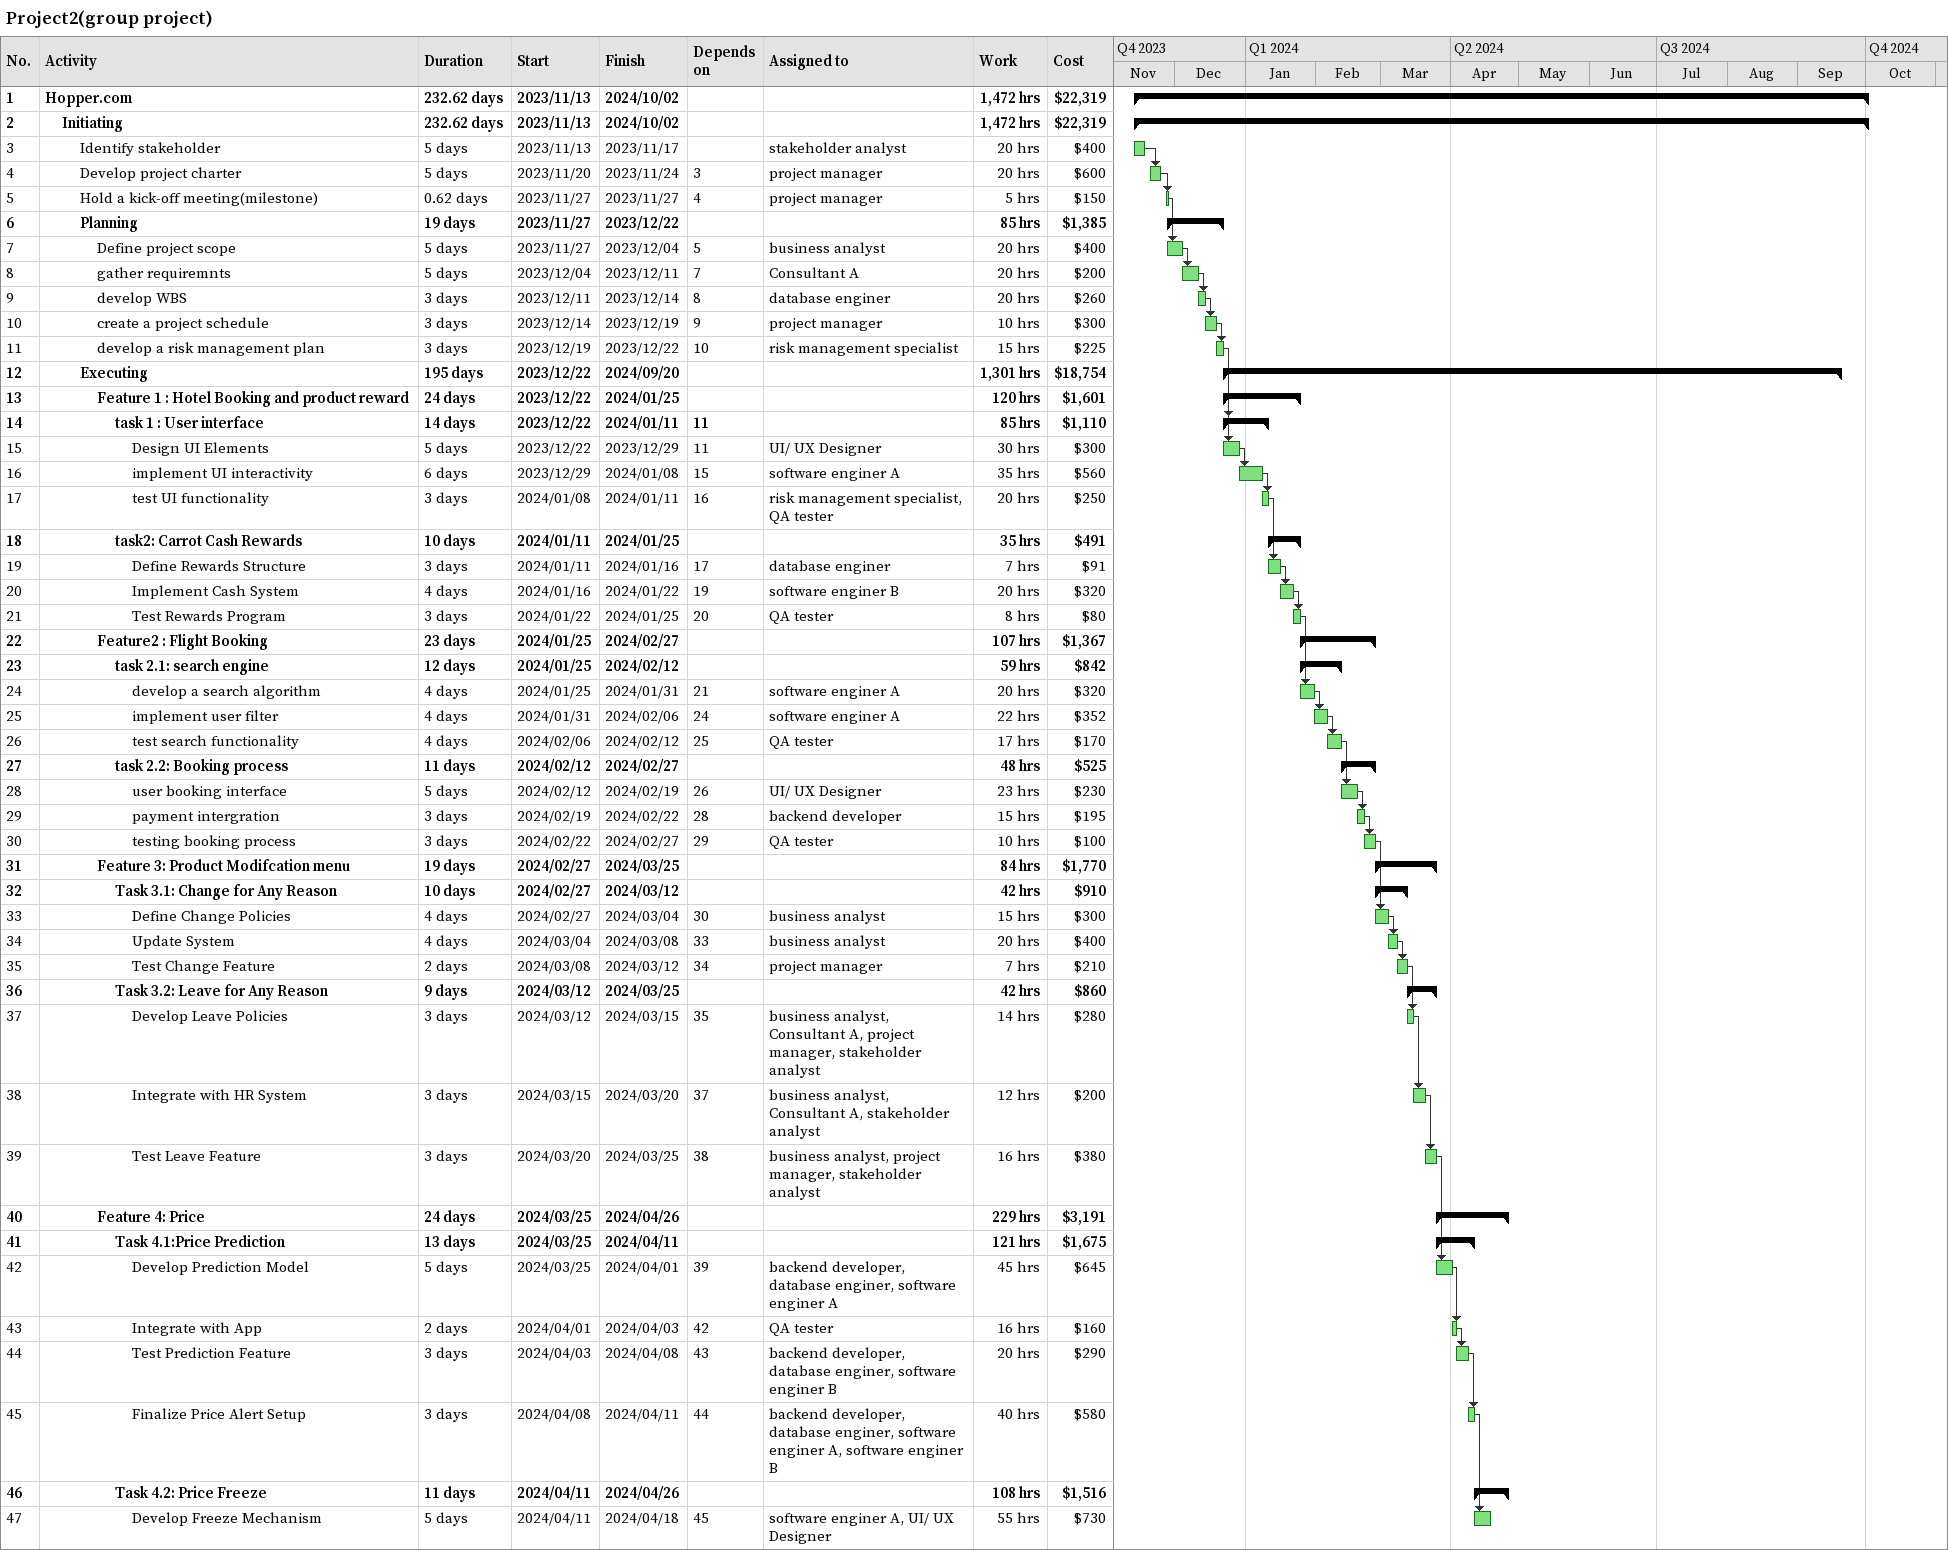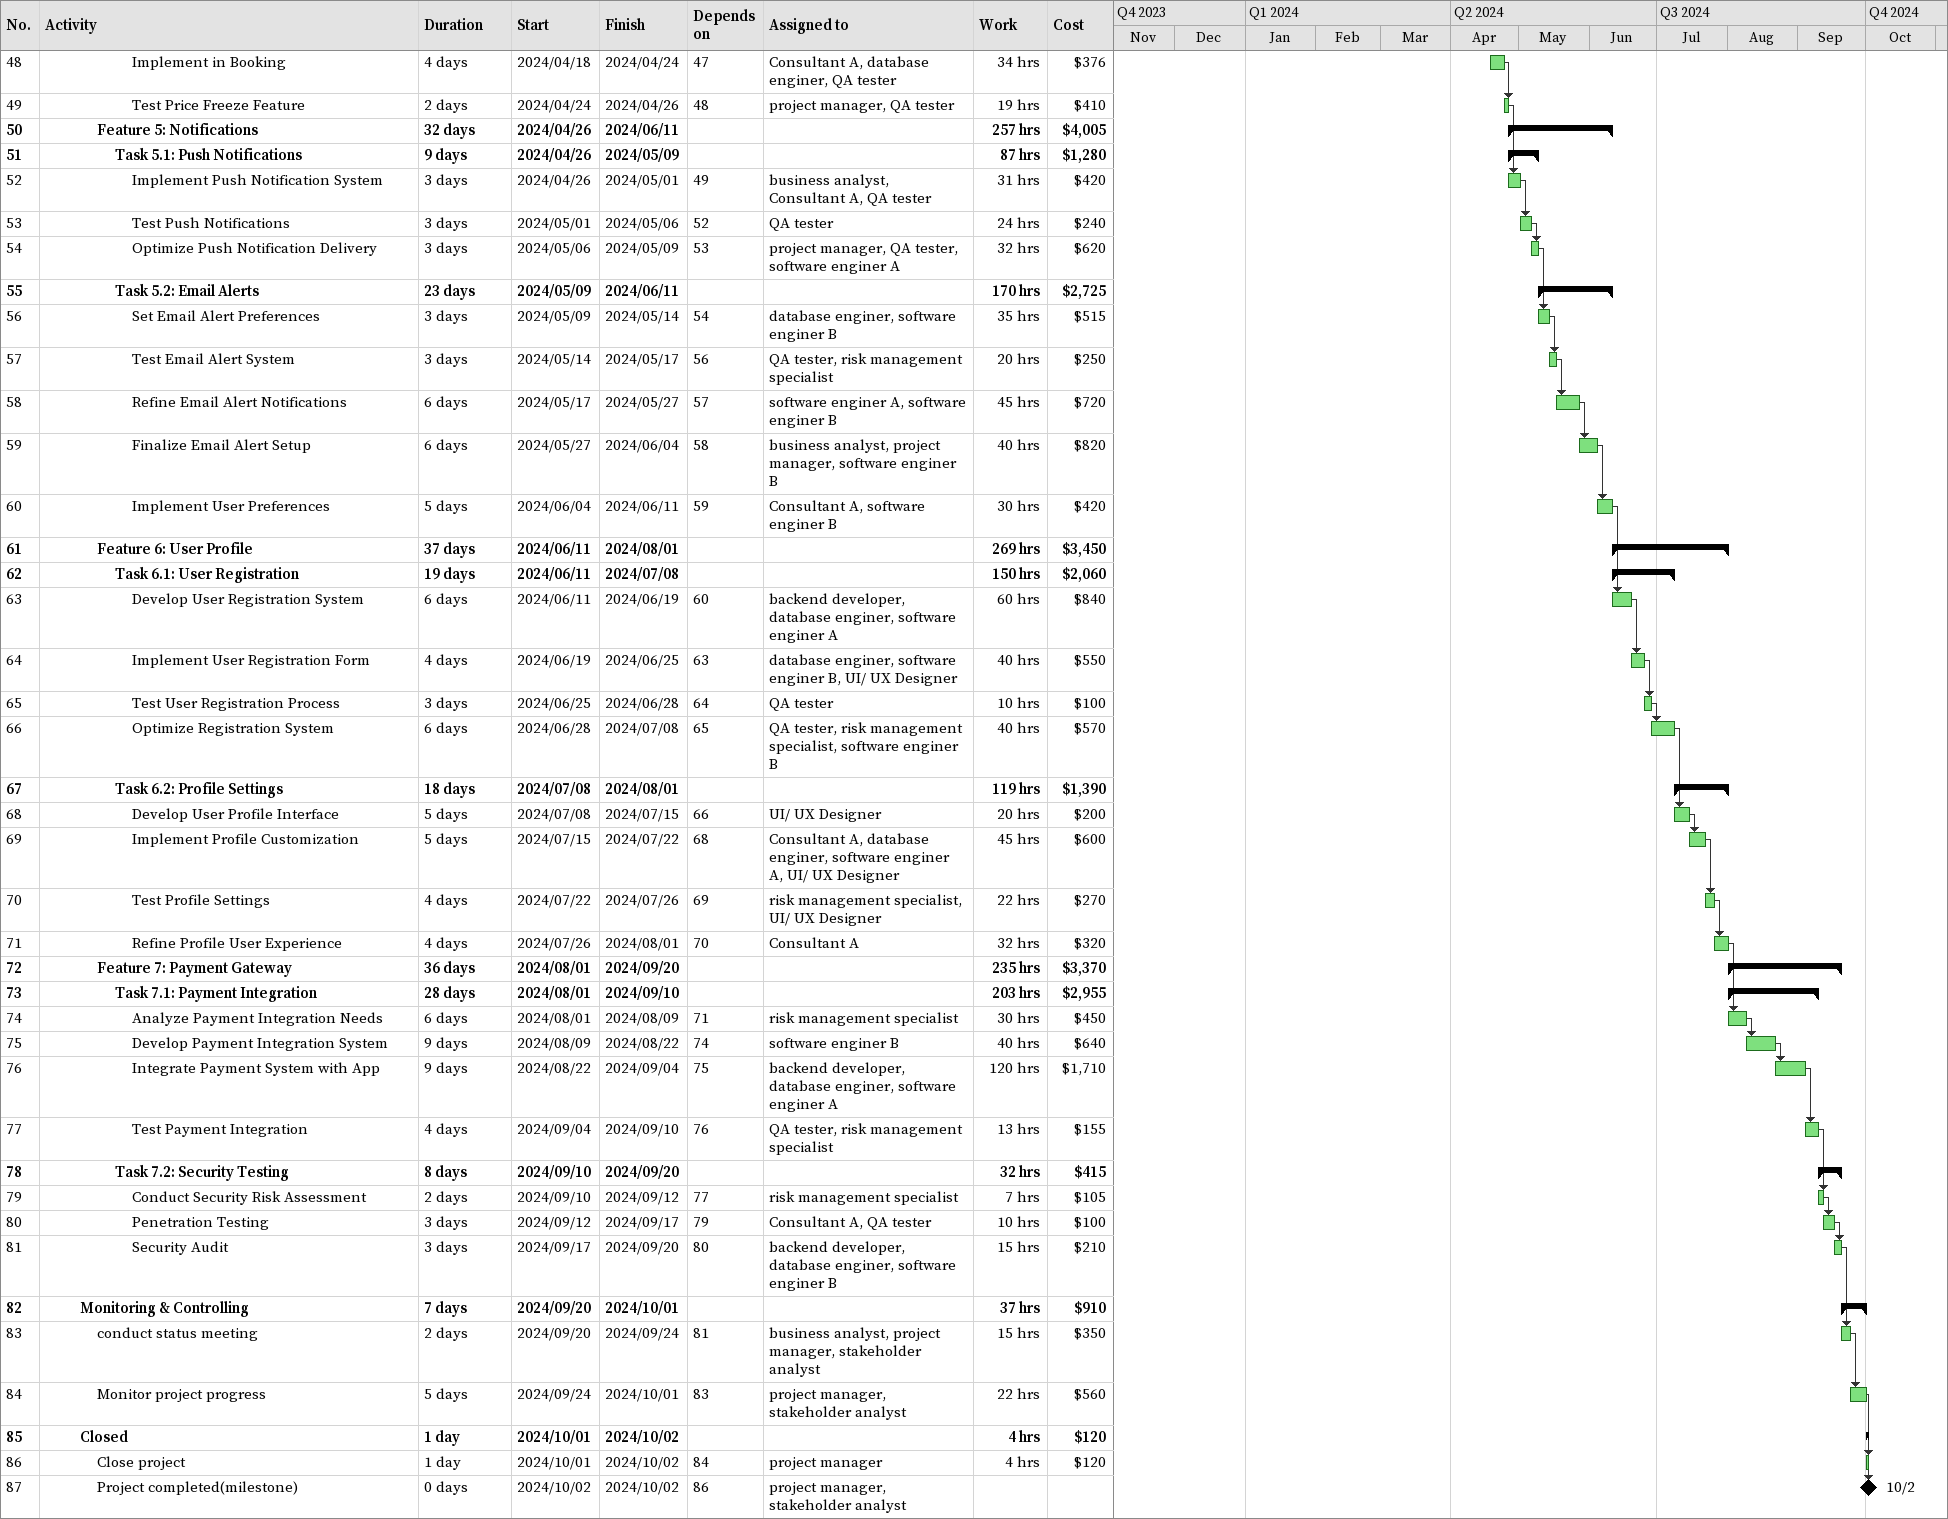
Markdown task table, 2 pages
Project2(group project)

| ID | Level | Task | Duration | Start | Finish | Predecessors | Resources | Work (h) | Cost ($) |
|---|---|---|---|---|---|---|---|---|---|
| 1 | 1 | **Hopper.com** | 232.62d | 2023-11-13 | 2024-10-02 |  |  | 1472 | 22319 |
| 2 | 2 | **Initiating** | 232.62d | 2023-11-13 | 2024-10-02 |  |  | 1472 | 22319 |
| 3 | 3 | Identify stakeholder | 5d | 2023-11-13 | 2023-11-17 |  | stakeholder analyst | 20 | 400 |
| 4 | 3 | Develop project charter | 5d | 2023-11-20 | 2023-11-24 | 3 | project manager | 20 | 600 |
| 5 | 3 | Hold a kick-off meeting(milestone) | 0.62d | 2023-11-27 | 2023-11-27 | 4 | project manager | 5 | 150 |
| 6 | 3 | **Planning** | 19d | 2023-11-27 | 2023-12-22 |  |  | 85 | 1385 |
| 7 | 4 | Define project scope | 5d | 2023-11-27 | 2023-12-04 | 5 | business analyst | 20 | 400 |
| 8 | 4 | gather requiremnts | 5d | 2023-12-04 | 2023-12-11 | 7 | Consultant A | 20 | 200 |
| 9 | 4 | develop WBS | 3d | 2023-12-11 | 2023-12-14 | 8 | database enginer | 20 | 260 |
| 10 | 4 | create a project schedule | 3d | 2023-12-14 | 2023-12-19 | 9 | project manager | 10 | 300 |
| 11 | 4 | develop a risk management plan | 3d | 2023-12-19 | 2023-12-22 | 10 | risk management specialist | 15 | 225 |
| 12 | 3 | **Executing** | 195d | 2023-12-22 | 2024-09-20 |  |  | 1301 | 18754 |
| 13 | 4 | **Feature 1 : Hotel Booking and product reward** | 24d | 2023-12-22 | 2024-01-25 |  |  | 120 | 1601 |
| 14 | 5 | **task 1 : User interface** | 14d | 2023-12-22 | 2024-01-11 | 11 |  | 85 | 1110 |
| 15 | 6 | Design UI Elements | 5d | 2023-12-22 | 2023-12-29 | 11 | UI/ UX Designer | 30 | 300 |
| 16 | 6 | implement UI interactivity | 6d | 2023-12-29 | 2024-01-08 | 15 | software enginer A | 35 | 560 |
| 17 | 6 | test UI functionality | 3d | 2024-01-08 | 2024-01-11 | 16 | risk management specialist, QA tester | 20 | 250 |
| 18 | 5 | **task2: Carrot Cash Rewards** | 10d | 2024-01-11 | 2024-01-25 |  |  | 35 | 491 |
| 19 | 6 | Define Rewards Structure | 3d | 2024-01-11 | 2024-01-16 | 17 | database enginer | 7 | 91 |
| 20 | 6 | Implement Cash System | 4d | 2024-01-16 | 2024-01-22 | 19 | software enginer B | 20 | 320 |
| 21 | 6 | Test Rewards Program | 3d | 2024-01-22 | 2024-01-25 | 20 | QA tester | 8 | 80 |
| 22 | 4 | **Feature2 : Flight Booking** | 23d | 2024-01-25 | 2024-02-27 |  |  | 107 | 1367 |
| 23 | 5 | **task 2.1: search engine** | 12d | 2024-01-25 | 2024-02-12 |  |  | 59 | 842 |
| 24 | 6 | develop a search algorithm | 4d | 2024-01-25 | 2024-01-31 | 21 | software enginer A | 20 | 320 |
| 25 | 6 | implement user filter | 4d | 2024-01-31 | 2024-02-06 | 24 | software enginer A | 22 | 352 |
| 26 | 6 | test search functionality | 4d | 2024-02-06 | 2024-02-12 | 25 | QA tester | 17 | 170 |
| 27 | 5 | **task 2.2: Booking process** | 11d | 2024-02-12 | 2024-02-27 |  |  | 48 | 525 |
| 28 | 6 | user booking interface | 5d | 2024-02-12 | 2024-02-19 | 26 | UI/ UX Designer | 23 | 230 |
| 29 | 6 | payment intergration | 3d | 2024-02-19 | 2024-02-22 | 28 | backend developer | 15 | 195 |
| 30 | 6 | testing booking process | 3d | 2024-02-22 | 2024-02-27 | 29 | QA tester | 10 | 100 |
| 31 | 4 | **Feature 3: Product Modifcation menu** | 19d | 2024-02-27 | 2024-03-25 |  |  | 84 | 1770 |
| 32 | 5 | **Task 3.1: Change for Any Reason** | 10d | 2024-02-27 | 2024-03-12 |  |  | 42 | 910 |
| 33 | 6 | Define Change Policies | 4d | 2024-02-27 | 2024-03-04 | 30 | business analyst | 15 | 300 |
| 34 | 6 | Update System | 4d | 2024-03-04 | 2024-03-08 | 33 | business analyst | 20 | 400 |
| 35 | 6 | Test Change Feature | 2d | 2024-03-08 | 2024-03-12 | 34 | project manager | 7 | 210 |
| 36 | 5 | **Task 3.2: Leave for Any Reason** | 9d | 2024-03-12 | 2024-03-25 |  |  | 42 | 860 |
| 37 | 6 | Develop Leave Policies | 3d | 2024-03-12 | 2024-03-15 | 35 | business analyst, Consultant A, project manager, stakeholder analyst | 14 | 280 |
| 38 | 6 | Integrate with HR System | 3d | 2024-03-15 | 2024-03-20 | 37 | business analyst, Consultant A, stakeholder analyst | 12 | 200 |
| 39 | 6 | Test Leave Feature | 3d | 2024-03-20 | 2024-03-25 | 38 | business analyst, project manager, stakeholder analyst | 16 | 380 |
| 40 | 4 | **Feature 4: Price** | 24d | 2024-03-25 | 2024-04-26 |  |  | 229 | 3191 |
| 41 | 5 | **Task 4.1:Price Prediction** | 13d | 2024-03-25 | 2024-04-11 |  |  | 121 | 1675 |
| 42 | 6 | Develop Prediction Model | 5d | 2024-03-25 | 2024-04-01 | 39 | backend developer, database enginer, software enginer A | 45 | 645 |
| 43 | 6 | Integrate with App | 2d | 2024-04-01 | 2024-04-03 | 42 | QA tester | 16 | 160 |
| 44 | 6 | Test Prediction Feature | 3d | 2024-04-03 | 2024-04-08 | 43 | backend developer, database enginer, software enginer B | 20 | 290 |
| 45 | 6 | Finalize Price Alert Setup | 3d | 2024-04-08 | 2024-04-11 | 44 | backend developer, database enginer, software enginer A, software enginer B | 40 | 580 |
| 46 | 5 | **Task 4.2: Price Freeze** | 11d | 2024-04-11 | 2024-04-26 |  |  | 108 | 1516 |
| 47 | 6 | Develop Freeze Mechanism | 5d | 2024-04-11 | 2024-04-18 | 45 | software enginer A, UI/ UX Designer | 55 | 730 |
| 48 | 6 | Implement in Booking | 4d | 2024-04-18 | 2024-04-24 | 47 | Consultant A, database enginer, QA tester | 34 | 376 |
| 49 | 6 | Test Price Freeze Feature | 2d | 2024-04-24 | 2024-04-26 | 48 | project manager, QA tester | 19 | 410 |
| 50 | 4 | **Feature 5: Notifications** | 32d | 2024-04-26 | 2024-06-11 |  |  | 257 | 4005 |
| 51 | 5 | **Task 5.1: Push Notifications** | 9d | 2024-04-26 | 2024-05-09 |  |  | 87 | 1280 |
| 52 | 6 | Implement Push Notification System | 3d | 2024-04-26 | 2024-05-01 | 49 | business analyst, Consultant A, QA tester | 31 | 420 |
| 53 | 6 | Test Push Notifications | 3d | 2024-05-01 | 2024-05-06 | 52 | QA tester | 24 | 240 |
| 54 | 6 | Optimize Push Notification Delivery | 3d | 2024-05-06 | 2024-05-09 | 53 | project manager, QA tester, software enginer A | 32 | 620 |
| 55 | 5 | **Task 5.2: Email Alerts** | 23d | 2024-05-09 | 2024-06-11 |  |  | 170 | 2725 |
| 56 | 6 | Set Email Alert Preferences | 3d | 2024-05-09 | 2024-05-14 | 54 | database enginer, software enginer B | 35 | 515 |
| 57 | 6 | Test Email Alert System | 3d | 2024-05-14 | 2024-05-17 | 56 | QA tester, risk management specialist | 20 | 250 |
| 58 | 6 | Refine Email Alert Notifications | 6d | 2024-05-17 | 2024-05-27 | 57 | software enginer A, software enginer B | 45 | 720 |
| 59 | 6 | Finalize Email Alert Setup | 6d | 2024-05-27 | 2024-06-04 | 58 | business analyst, project manager, software enginer B | 40 | 820 |
| 60 | 6 | Implement User Preferences | 5d | 2024-06-04 | 2024-06-11 | 59 | Consultant A, software enginer B | 30 | 420 |
| 61 | 4 | **Feature 6: User Profile** | 37d | 2024-06-11 | 2024-08-01 |  |  | 269 | 3450 |
| 62 | 5 | **Task 6.1: User Registration** | 19d | 2024-06-11 | 2024-07-08 |  |  | 150 | 2060 |
| 63 | 6 | Develop User Registration System | 6d | 2024-06-11 | 2024-06-19 | 60 | backend developer, database enginer, software enginer A | 60 | 840 |
| 64 | 6 | Implement User Registration Form | 4d | 2024-06-19 | 2024-06-25 | 63 | database enginer, software enginer B, UI/ UX Designer | 40 | 550 |
| 65 | 6 | Test User Registration Process | 3d | 2024-06-25 | 2024-06-28 | 64 | QA tester | 10 | 100 |
| 66 | 6 | Optimize Registration System | 6d | 2024-06-28 | 2024-07-08 | 65 | QA tester, risk management specialist, software enginer B | 40 | 570 |
| 67 | 5 | **Task 6.2: Profile Settings** | 18d | 2024-07-08 | 2024-08-01 |  |  | 119 | 1390 |
| 68 | 6 | Develop User Profile Interface | 5d | 2024-07-08 | 2024-07-15 | 66 | UI/ UX Designer | 20 | 200 |
| 69 | 6 | Implement Profile Customization | 5d | 2024-07-15 | 2024-07-22 | 68 | Consultant A, database enginer, software enginer A, UI/ UX Designer | 45 | 600 |
| 70 | 6 | Test Profile Settings | 4d | 2024-07-22 | 2024-07-26 | 69 | risk management specialist, UI/ UX Designer | 22 | 270 |
| 71 | 6 | Refine Profile User Experience | 4d | 2024-07-26 | 2024-08-01 | 70 | Consultant A | 32 | 320 |
| 72 | 4 | **Feature 7: Payment Gateway** | 36d | 2024-08-01 | 2024-09-20 |  |  | 235 | 3370 |
| 73 | 5 | **Task 7.1: Payment Integration** | 28d | 2024-08-01 | 2024-09-10 |  |  | 203 | 2955 |
| 74 | 6 | Analyze Payment Integration Needs | 6d | 2024-08-01 | 2024-08-09 | 71 | risk management specialist | 30 | 450 |
| 75 | 6 | Develop Payment Integration System | 9d | 2024-08-09 | 2024-08-22 | 74 | software enginer B | 40 | 640 |
| 76 | 6 | Integrate Payment System with App | 9d | 2024-08-22 | 2024-09-04 | 75 | backend developer, database enginer, software enginer A | 120 | 1710 |
| 77 | 6 | Test Payment Integration | 4d | 2024-09-04 | 2024-09-10 | 76 | QA tester, risk management specialist | 13 | 155 |
| 78 | 5 | **Task 7.2: Security Testing** | 8d | 2024-09-10 | 2024-09-20 |  |  | 32 | 415 |
| 79 | 6 | Conduct Security Risk Assessment | 2d | 2024-09-10 | 2024-09-12 | 77 | risk management specialist | 7 | 105 |
| 80 | 6 | Penetration Testing | 3d | 2024-09-12 | 2024-09-17 | 79 | Consultant A, QA tester | 10 | 100 |
| 81 | 6 | Security Audit | 3d | 2024-09-17 | 2024-09-20 | 80 | backend developer, database enginer, software enginer B | 15 | 210 |
| 82 | 3 | **Monitoring & Controlling** | 7d | 2024-09-20 | 2024-10-01 |  |  | 37 | 910 |
| 83 | 4 | conduct status meeting | 2d | 2024-09-20 | 2024-09-24 | 81 | business analyst, project manager, stakeholder analyst | 15 | 350 |
| 84 | 4 | Monitor project progress | 5d | 2024-09-24 | 2024-10-01 | 83 | project manager, stakeholder analyst | 22 | 560 |
| 85 | 3 | **Closed** | 1d | 2024-10-01 | 2024-10-02 |  |  | 4 | 120 |
| 86 | 4 | Close project | 1d | 2024-10-01 | 2024-10-02 | 84 | project manager | 4 | 120 |
| 87 | 4 | Project completed(milestone) | 0d | 2024-10-02 | 2024-10-02 | 86 | project manager, stakeholder analyst |  |  |
